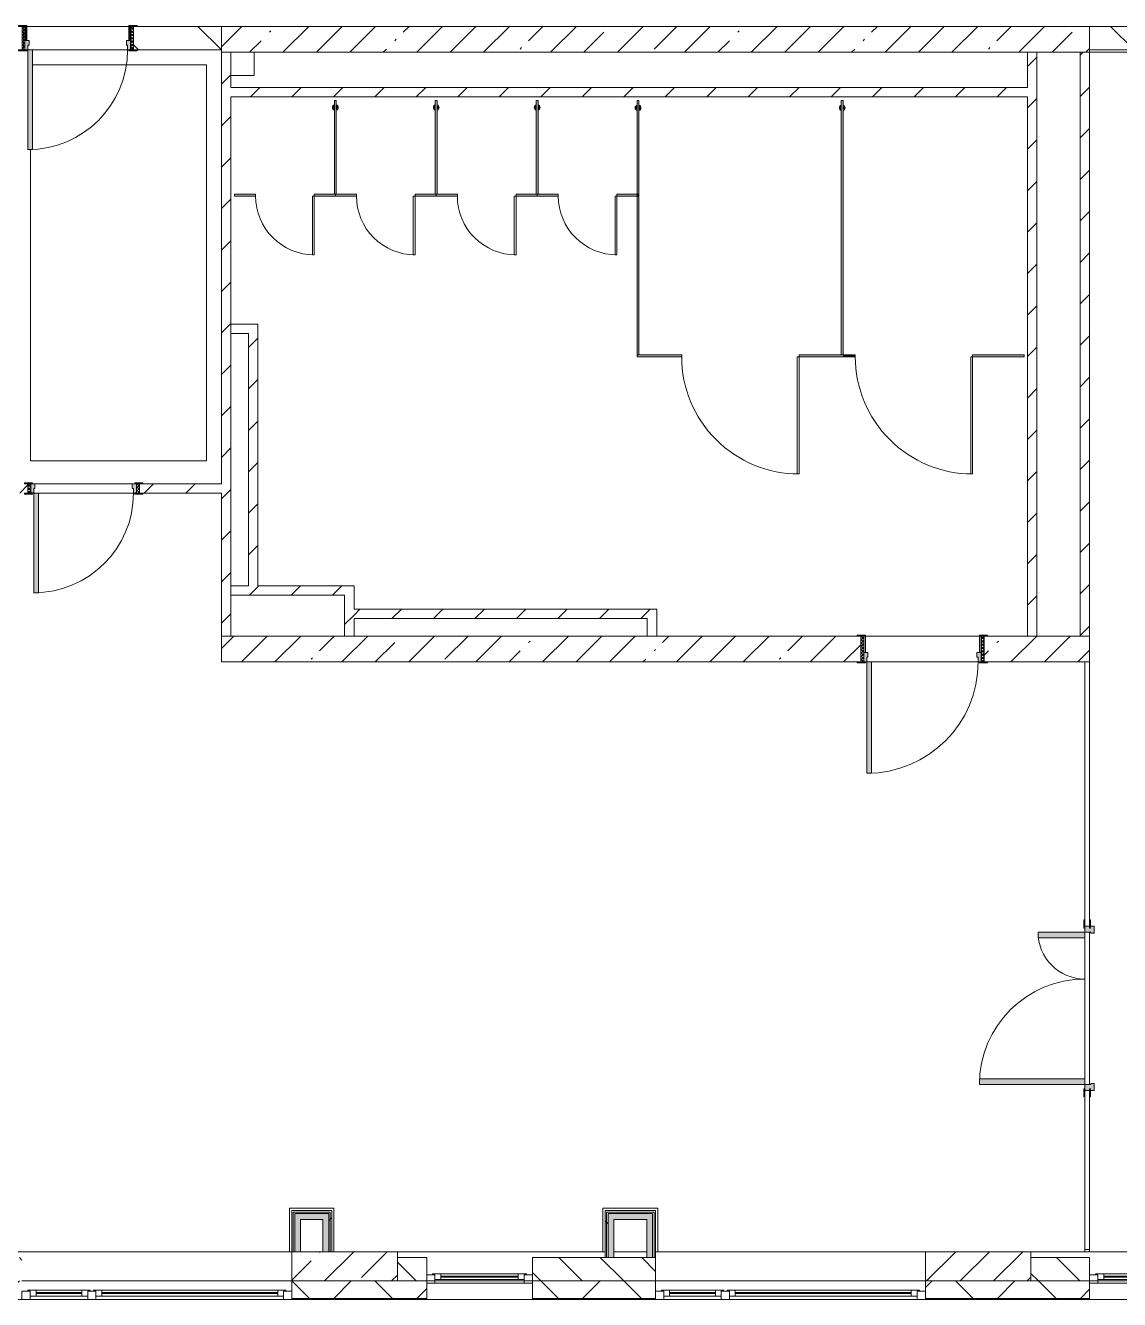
# Model space of a CAD drawing. Header units: millimetres. Extents: x -2766 to 205613, y -8553 to 29000.
# Drawn here: x 188863 to 198188, y -258 to 10608 of the extents above; entities that cross this region are included whole.
import ezdxf

# ---------------------------------------------------------------- set-up
doc = ezdxf.new("R2010")
doc.units = ezdxf.units.MM
for name, color, linetype, lineweight in [('A-DETL-2', 7, 'Continuous', 5), ('A-DOOR-5', 7, 'Continuous', 5), ('A-GENM-1', 7, 'Continuous', 5), ('A-GLAZ-2', 7, 'Continuous', 5), ('A-WALL', 7, 'Continuous', 9), ('A-WALL-3', 7, 'Continuous', 5), ('I-WALL-3', 7, 'Continuous', 5), ('S-COLS-2', 7, 'Continuous', 5)]:
    doc.layers.add(name, color=color, linetype=linetype, lineweight=lineweight)
for name, color, linetype, lineweight, true_color in [('A-DOOR-2', 7, 'Continuous', 5, 0xaaaaaa), ('A-DOOR-3', 7, 'Continuous', 5, 0xe2e2e2), ('A-DOOR-FRAM-3', 7, 'Continuous', 5, 0xe2e2e2), ('A-DOOR-FRAM-4', 7, 'Continuous', 5, 0xaaaaaa), ('A-FLOR-2', 7, 'Continuous', 5, 0xaaaaaa), ('A-GENM-2', 7, 'Continuous', 5, 0xe2ddcd), ('I-WALL-2', 7, 'Continuous', 5, 0xe7e7e7)]:
    doc.layers.add(name, color=color, linetype=linetype, lineweight=lineweight, true_color=true_color)
pattern_1 = [(45, (78602.98, 0), (-176.7767, 176.7767), [])]
pattern_2 = [(45, (78603, 0), (-285.1231, 285.1231), []), (45, (78888.1, 0), (-285.1231, 285.1231), [504.031, -100.806, 16.764, -84.042])]
pattern_3 = [(45, (78603, 0), (-530.33, 530.33), []), (135, (78603, 0), (-530.33, -530.33), [])]

# ---------------------------------------------------------------- blocks, each defined once
blk = doc.blocks.new('120_Окно_СКБ_1Ст - 120_Окно_СКБ_1Ст 900х2500_h_ с форточкой-22876038-2_2_1_птичка')
at = {"layer": 'A-GLAZ-2'}
for p, q in [((-450, -127), (-450, -57)), ((-450, -57), (-380, -57)), ((450, -57), (-450, -57)), ((-380, -57), (-380, -127)), ((380, -87), (-380, -87)), ((-380, -87), (-380, -127)), ((-330, -137), (-330, -87)), ((-330, -107), (330, -107)), ((330, -137), (330, -87)), ((380, -127), (380, -57)), ((380, -57), (450, -57)), ((380, -127), (380, -87)), ((450, -57), (450, -127)), ((-380, -127), (-450, -127)), ((-450, -127), (-400, -127)), ((-380, -127), (-400, -127)), ((-400, -127), (-400, -137)), ((-400, -137), (400, -137)), ((400, -137), (-400, -137)), ((330, -117), (-330, -117)), ((450, -127), (380, -127)), ((400, -127), (380, -127)), ((400, -127), (450, -127)), ((400, -137), (400, -127))]:
    blk.add_line(p, q, dxfattribs=at)
blk = doc.blocks.new('120_Окно_СКБ_2Ст_Фрамуга сверху - 120_Окно_СКБ_2Ст_2300х2500_h_ ДОО-22877051-2_2_1_птичка')
at = {"layer": 'A-GLAZ-2'}
for p, q in [((-1150, 13), (-1150, 83)), ((-1150, 83), (-1080, 83)), ((1150, 83), (-1150, 83)), ((-1080, 13), (-1150, 13)), ((-1150, 13), (-1100, 13)), ((-1080, 13), (-1100, 13)), ((-1100, 13), (-1100, 3)), ((-1100, 3), (540, 3)), ((540, 3), (-1100, 3)), ((-1080, 83), (-1080, 13)), ((-1080, 83), (1080, 83)), ((520, 53), (-1080, 53)), ((-1080, 53), (-1080, 13)), ((-1030, 3), (-1030, 53)), ((-1030, 33), (470, 33)), ((470, 23), (-1030, 23)), ((470, 3), (470, 53)), ((520, 13), (520, 83)), ((520, 83), (590, 83)), ((520, 13), (520, 53)), ((590, 13), (520, 13)), ((540, 13), (520, 13)), ((540, 13), (570, 13)), ((540, 13), (570, 13)), ((540, 3), (540, 13)), ((590, 13), (570, 13)), ((570, 13), (570, 3)), ((570, 3), (1100, 3)), ((1100, 3), (570, 3)), ((590, 83), (590, 13)), ((1080, 53), (590, 53)), ((590, 53), (590, 13)), ((640, 3), (640, 53)), ((640, 33), (1030, 33)), ((1030, 23), (640, 23)), ((1030, 3), (1030, 53)), ((1080, 13), (1080, 83)), ((1080, 83), (1150, 83)), ((1080, 13), (1080, 53)), ((1150, 13), (1080, 13)), ((1100, 13), (1080, 13)), ((1100, 13), (1150, 13)), ((1100, 3), (1100, 13)), ((1150, 83), (1150, 13))]:
    blk.add_line(p, q, dxfattribs=at)
blk = doc.blocks.new('120_Окно_СКБ_1Ст - 120_Окно_СКБ_1Ст 900х2500_h_ с форточкой-22876796-2_2_1_птичка')
at = {"layer": 'A-GLAZ-2'}
for p, q in [((-450, -127), (-450, -57)), ((-450, -57), (-380, -57)), ((450, -57), (-450, -57)), ((-380, -57), (-380, -127)), ((380, -87), (-380, -87)), ((-380, -87), (-380, -127)), ((-330, -137), (-330, -87)), ((-330, -107), (330, -107)), ((330, -137), (330, -87)), ((380, -127), (380, -57)), ((380, -57), (450, -57)), ((380, -127), (380, -87)), ((450, -57), (450, -127)), ((-380, -127), (-450, -127)), ((-450, -127), (-400, -127)), ((-380, -127), (-400, -127)), ((-400, -127), (-400, -137)), ((-400, -137), (400, -137)), ((400, -137), (-400, -137)), ((330, -117), (-330, -117)), ((450, -127), (380, -127)), ((400, -127), (380, -127)), ((400, -127), (450, -127)), ((400, -137), (400, -127))]:
    blk.add_line(p, q, dxfattribs=at)
blk = doc.blocks.new('110_Дверь_СКБ_1Ст_Внутренняя1 - Д-7а_л__950x2100h_Туалет-V215-2_2_1_птичка')
at = {"layer": 'A-DOOR-2'}
h = blk.add_hatch(dxfattribs=at)
h.set_pattern_fill('FP_148', color=256, style=0, pattern_type=2)
h.set_pattern_definition([(135, (1776.41, 174.685), (-14.14214, -14.14214), []), (225, (1776.41, 174.685), (14.14214, -14.14214), [])])
h.paths.add_polyline_path([(537.5, 110), (512.5, 110), (512.5, -110), (537.5, -110)])
at = {"layer": 'A-DOOR-3'}
h = blk.add_hatch(color=256, dxfattribs=at)
h.paths.add_polyline_path([(-487.5, 110), (-487.5, 30), (-452.5, 30), (-452.5, 70), (-462.5, 70), (-462.5, 110), (-472.5, 110)])
h.paths.add_polyline_path([(497.5, 110), (487.5, 110), (487.5, 70), (477.5, 70), (477.5, 30), (512.5, 30), (512.5, 110)])
at = {"layer": 'A-DOOR-FRAM-3'}
for points in [[(487.5, 1060), (447.5, 1060), (447.5, 110), (487.5, 112), (487.5, 692.5)], [(-512.5, 118), (-542.5, 118), (-542.5, 110), (-472.5, 110), (-472.5, 118), (-498.3, 118)], [(567.5, 118), (497.5, 118), (497.5, 110), (567.5, 110)], [(-487.5, 30), (-487.5, -110), (-472.5, -110), (-472.5, 30)], [(497.5, 30), (497.5, -110), (512.5, -110), (512.5, 30)], [(-487.5, -110), (-542.5, -110), (-542.5, -118), (-472.5, -118), (-472.5, -110)], [(567.5, -110), (497.5, -110), (497.5, -118), (567.5, -114)]]:
    blk.add_hatch(color=256, dxfattribs=at).paths.add_polyline_path(points)
at = {"layer": 'A-DOOR-FRAM-4'}
h = blk.add_hatch(dxfattribs=at)
h.set_pattern_fill('FP_149', color=256, style=0, pattern_type=2)
h.set_pattern_definition([(45, (-346.384, 174.685), (-14.1421, 14.1421), []), (135, (-346.384, 174.685), (-14.1421, -14.1421), [])])
h.paths.add_polyline_path([(-512.5, 110), (-512.5, -110), (-487.5, -110), (-487.5, 110)])
at = {"layer": 'A-DOOR-2'}
for p, q in [((487.5, 1060), (447.5, 1060)), ((447.5, 1060), (447.5, 110)), ((487.5, 110), (487.5, 1060)), ((447.5, 110), (487.5, 110))]:
    blk.add_line(p, q, dxfattribs=at)
blk.add_arc((487.5, 110), 950, 90, 180, dxfattribs=at)
at = {"layer": 'A-DOOR-FRAM-4'}
for p, q in [((-472.5, 118), (-542.5, 118)), ((-542.5, 118), (-542.5, 110)), ((-542.5, 110), (-472.5, 110)), ((-487.5, 110), (-512.5, 110)), ((-512.5, 110), (-512.5, -110)), ((-462.5, 110), (-487.5, 110)), ((-487.5, 110), (-487.5, 30)), ((-487.5, -110), (-487.5, 110)), ((-472.5, 110), (-487.5, 110)), ((-487.5, 110), (-487.5, 109)), ((-487.5, 109), (-472.5, 109)), ((-472.5, 110), (-472.5, 118)), ((-472.5, 109), (-472.5, 110)), ((-462.5, 70), (-462.5, 110)), ((487.5, 110), (487.5, 70)), ((512.5, 110), (487.5, 110)), ((567.5, 118), (497.5, 118)), ((497.5, 118), (497.5, 110)), ((512.5, 110), (497.5, 110)), ((497.5, 110), (497.5, 109)), ((497.5, 110), (567.5, 110)), ((497.5, 109), (512.5, 109)), ((512.5, 30), (512.5, 110)), ((537.5, 110), (512.5, 110)), ((512.5, 110), (512.5, -110)), ((512.5, 109), (512.5, 110)), ((537.5, -110), (537.5, 110)), ((567.5, 110), (567.5, 118)), ((-487.5, 30), (-452.5, 30)), ((-472.5, 30), (-487.5, 30)), ((-487.5, 30), (-487.5, -110)), ((-472.5, -110), (-472.5, 30)), ((-452.5, 70), (-462.5, 70)), ((-452.5, 30), (-452.5, 70)), ((487.5, 70), (477.5, 70)), ((477.5, 70), (477.5, 30)), ((477.5, 30), (512.5, 30)), ((512.5, 30), (497.5, 30)), ((497.5, 30), (497.5, -110)), ((512.5, -110), (512.5, 30)), ((-472.5, -110), (-542.5, -110)), ((-542.5, -110), (-542.5, -118)), ((-542.5, -118), (-472.5, -118)), ((-512.5, -110), (-487.5, -110)), ((-487.5, -110), (-472.5, -110)), ((-472.5, -118), (-472.5, -110)), ((497.5, -110), (512.5, -110)), ((567.5, -110), (497.5, -110)), ((497.5, -110), (497.5, -118)), ((497.5, -118), (567.5, -118)), ((512.5, -110), (537.5, -110)), ((567.5, -118), (567.5, -110))]:
    blk.add_line(p, q, dxfattribs=at)
blk = doc.blocks.new('110_Дверь_СКБ_1Ст_Внутренняя1 - Д-8 950x2100h_охрана-V218-2_2_1_птичка')
at = {"layer": 'A-DOOR-2'}
h = blk.add_hatch(dxfattribs=at)
h.set_pattern_fill('FP_128', color=256, style=0, pattern_type=2)
h.set_pattern_definition([(135, (1826.41, 164.685), (-14.14214, -14.14214), []), (225, (1826.41, 164.685), (14.14214, -14.14214), [])])
h.paths.add_polyline_path([(487, 100), (462, 99), (462, -100), (487, -100), (487, 99)])
at = {"layer": 'A-DOOR-3'}
h = blk.add_hatch(color=256, dxfattribs=at)
h.paths.add_polyline_path([(437, 100), (437, 60), (427, 60), (427, 20), (462, 20), (462, 100)])
h.paths.add_polyline_path([(-438, 100), (-438, 20), (-403, 20), (-404, 60), (-413, 60), (-413, 100)])
at = {"layer": 'A-DOOR-FRAM-3'}
for points in [[(437, 950), (397, 950), (397, 100), (437, 100), (437, 755)], [(-463, 108), (-493, 108), (-493, 100), (-423, 100), (-423, 108), (-442, 108)], [(-438, 20), (-438, -100), (-423, -100), (-423, 20)], [(517, 108), (447, 107), (447, 100), (517, 100), (517, 106)], [(462, 20), (447, 20), (447, -100), (462, -100)], [(-493, -100), (-493, -108), (-423, -108), (-423, -100), (-463, -100)], [(447, -100), (447, -108), (517, -108), (517, -100), (462, -100)]]:
    blk.add_hatch(color=256, dxfattribs=at).paths.add_polyline_path(points)
at = {"layer": 'A-DOOR-FRAM-4'}
h = blk.add_hatch(dxfattribs=at)
h.set_pattern_fill('FP_129', color=256, style=0, pattern_type=2)
h.set_pattern_definition([(45, (-296.384, 164.685), (-14.1421, 14.1421), []), (135, (-296.384, 164.685), (-14.1421, -14.1421), [])])
h.paths.add_polyline_path([(-463, 100), (-463, -100), (-438, -95), (-438, 100)])
at = {"layer": 'A-DOOR-2'}
for p, q in [((437, 950), (397, 950)), ((397, 950), (397, 100)), ((437, 100), (437, 950)), ((397, 100), (437, 100))]:
    blk.add_line(p, q, dxfattribs=at)
blk.add_arc((437, 100), 850, 90, 180, dxfattribs=at)
at = {"layer": 'A-DOOR-FRAM-4'}
for p, q in [((-423, 108), (-493, 108)), ((-493, 108), (-493, 100)), ((-493, 100), (-423, 100)), ((-438, 100), (-463, 100)), ((-463, 100), (-463, -100)), ((-413, 100), (-438, 100)), ((-438, 100), (-438, 20)), ((-438, -100), (-438, 100)), ((-423, 100), (-438, 100)), ((-438, 100), (-438, 99)), ((-438, 99), (-423, 99)), ((-438, 20), (-403, 20)), ((-423, 20), (-438, 20)), ((-438, 20), (-438, -100)), ((-423, 100), (-423, 108)), ((-423, 99), (-423, 100)), ((-423, -100), (-423, 20)), ((-413, 60), (-413, 100)), ((-403, 60), (-413, 60)), ((-403, 20), (-403, 60)), ((437, 60), (427, 60)), ((427, 60), (427, 20)), ((427, 20), (462, 20)), ((437, 100), (437, 60)), ((462, 100), (437, 100)), ((517, 108), (447, 108)), ((447, 108), (447, 100)), ((462, 100), (447, 100)), ((447, 100), (447, 99)), ((447, 100), (517, 100)), ((447, 99), (462, 99)), ((462, 20), (447, 20)), ((447, 20), (447, -100)), ((462, 20), (462, 100)), ((487, 100), (462, 100)), ((462, 100), (462, -100)), ((462, 99), (462, 100)), ((462, -100), (462, 20)), ((487, -100), (487, 100)), ((517, 100), (517, 108)), ((-423, -100), (-493, -100)), ((-493, -100), (-493, -108)), ((-493, -108), (-423, -108)), ((-463, -100), (-438, -100)), ((-438, -100), (-423, -100)), ((-423, -108), (-423, -100)), ((447, -100), (462, -100)), ((517, -100), (447, -100)), ((447, -100), (447, -108)), ((447, -108), (517, -108)), ((462, -100), (487, -100)), ((517, -108), (517, -100))]:
    blk.add_line(p, q, dxfattribs=at)
blk = doc.blocks.new('110_Дверь_СКБ_1Ст_Внутренняя1 - Д-8 950x2100h_охрана-V220-2_2_1_птичка')
at = {"layer": 'A-DOOR-2'}
h = blk.add_hatch(dxfattribs=at)
h.set_pattern_fill('FP_152', color=256, style=0, pattern_type=2)
h.set_pattern_definition([(135, (1826.41, 104.685), (-14.14214, -14.14214), []), (225, (1826.41, 104.685), (14.14214, -14.14214), [])])
h.paths.add_polyline_path([(462, 40), (462, -40), (487, -40), (487, 40)])
at = {"layer": 'A-DOOR-3'}
h = blk.add_hatch(color=256, dxfattribs=at)
h.paths.add_polyline_path([(462, 40), (437, 40), (437, 0), (427, 0), (427, -40), (462, -40)])
h.paths.add_polyline_path([(-438, 40), (-438, -40), (-403, -40), (-403, 0), (-413, 0), (-413, 40), (-423, 40)])
at = {"layer": 'A-DOOR-FRAM-3'}
for points in [[(397, 890), (397, 40), (437, 40), (437, 890)], [(-423, 48), (-493, 48), (-493, 40), (-423, 45)], [(487, 48), (447, 48), (447, 40), (517, 40), (517, 48)], [(-463, -40), (-493, -40), (-493, -48), (-423, -48), (-423, -40), (-438, -40)], [(487, -40), (447, -40), (447, -48), (517, -48), (517, -40)]]:
    blk.add_hatch(color=256, dxfattribs=at).paths.add_polyline_path(points)
at = {"layer": 'A-DOOR-FRAM-4'}
h = blk.add_hatch(dxfattribs=at)
h.set_pattern_fill('FP_153', color=256, style=0, pattern_type=2)
h.set_pattern_definition([(45, (-296.384, 104.685), (-14.1421, 14.1421), []), (135, (-296.384, 104.685), (-14.1421, -14.1421), [])])
h.paths.add_polyline_path([(-463, 40), (-463, -40), (-438, -40), (-438, 40)])
at = {"layer": 'A-DOOR-2'}
for p, q in [((437, 890), (397, 890)), ((397, 890), (397, 40)), ((437, 40), (437, 890)), ((397, 40), (437, 40))]:
    blk.add_line(p, q, dxfattribs=at)
blk.add_arc((437, 40), 850, 90, 180, dxfattribs=at)
at = {"layer": 'A-DOOR-FRAM-4'}
for p, q in [((-423, 48), (-493, 48)), ((-493, 48), (-493, 40)), ((-493, 40), (-423, 40)), ((-438, 40), (-463, 40)), ((-463, 40), (-463, -40)), ((-413, 40), (-438, 40)), ((-438, 40), (-438, -40)), ((-438, -40), (-438, 40)), ((-423, 40), (-438, 40)), ((-438, 40), (-438, 39)), ((-438, 39), (-423, 39)), ((-423, 40), (-423, 48)), ((-423, 39), (-423, 40)), ((-413, 0), (-413, 40)), ((-403, 0), (-413, 0)), ((-403, -40), (-403, 0)), ((437, 0), (427, 0)), ((427, 0), (427, -40)), ((437, 40), (437, 0)), ((462, 40), (437, 40)), ((517, 48), (447, 48)), ((447, 48), (447, 40)), ((462, 40), (447, 40)), ((447, 40), (447, 39)), ((447, 40), (517, 40)), ((447, 39), (462, 39)), ((462, -40), (462, 40)), ((487, 40), (462, 40)), ((462, 40), (462, -40)), ((462, 39), (462, 40)), ((487, -40), (487, 40)), ((517, 40), (517, 48)), ((-423, -40), (-493, -40)), ((-493, -40), (-493, -48)), ((-493, -48), (-423, -48)), ((-463, -40), (-438, -40)), ((-423, -39), (-438, -39)), ((-438, -39), (-438, -40)), ((-438, -40), (-403, -40)), ((-438, -40), (-423, -40)), ((-423, -40), (-423, -39)), ((-423, -48), (-423, -40)), ((427, -40), (462, -40)), ((462, -39), (447, -39)), ((447, -39), (447, -40)), ((447, -40), (462, -40)), ((517, -40), (447, -40)), ((447, -40), (447, -48)), ((447, -48), (517, -48)), ((462, -40), (462, -39)), ((462, -40), (487, -40)), ((517, -48), (517, -40))]:
    blk.add_line(p, q, dxfattribs=at)
blk = doc.blocks.new('131_Сантехническая перегородка_Дверь 5 - СД-1-V271-2_2_1_птичка')
at = {"layer": 'A-GENM-2'}
for points in [[(250, 8), (70, 8), (70, -8), (250, -8)], [(859, 8), (750, 8), (750, -8), (930, -8), (930, 8), (886, 8)]]:
    blk.add_hatch(color=256, dxfattribs=at).paths.add_polyline_path(points)
at = {"layer": 'A-DOOR-5'}
for p, q in [((266, 508), (250, 508)), ((250, 8), (250, 508)), ((266, 8), (266, 508)), ((266, 8), (250, 8))]:
    blk.add_line(p, q, dxfattribs=at)
blk.add_arc((250, 8), 500, 360, 90, dxfattribs=at)
at = {"layer": 'A-GENM-1'}
for p, q in [((250, 8), (70, 8)), ((70, 8), (70, -8)), ((250, -8), (250, 8)), ((930, 8), (750, 8)), ((750, 8), (750, -8)), ((930, -8), (930, 8)), ((70, -8), (250, -8)), ((750, -8), (930, -8))]:
    blk.add_line(p, q, dxfattribs=at)
blk = doc.blocks.new('131_Сантехническая перегородка_Дверь 5 - СД-1-V272-2_2_1_птичка')
at = {"layer": 'A-GENM-2'}
for points in [[(78, 8), (78, -8), (250, -8), (250, 8)], [(750, 8), (750, -8), (930, -8), (930, 8), (922, 8)]]:
    blk.add_hatch(color=256, dxfattribs=at).paths.add_polyline_path(points)
at = {"layer": 'A-DOOR-5'}
for p, q in [((266, 508), (250, 508)), ((250, 8), (250, 508)), ((266, 8), (266, 508)), ((266, 8), (250, 8))]:
    blk.add_line(p, q, dxfattribs=at)
blk.add_arc((250, 8), 500, 360, 90, dxfattribs=at)
at = {"layer": 'A-GENM-1'}
for p, q in [((250, 8), (70, 8)), ((70, 8), (70, -8)), ((250, -8), (250, 8)), ((930, 8), (750, 8)), ((750, 8), (750, -8)), ((930, -8), (930, 8)), ((70, -8), (250, -8)), ((750, -8), (930, -8))]:
    blk.add_line(p, q, dxfattribs=at)
blk = doc.blocks.new('131_Сантехническая перегородка 6 - СП-1-V269-2_2_1_птичка')
at = {"layer": 'A-GENM-2'}
blk.add_hatch(color=256, dxfattribs=at).paths.add_polyline_path([(800, 8), (0, 8), (0, -8), (800, -8)])
at = {"layer": 'A-GENM-1'}
for p, q in [((800, 8), (0, 8)), ((0, 8), (0, -8)), ((800, -8), (800, 8)), ((0, -8), (800, -8))]:
    blk.add_line(p, q, dxfattribs=at)
at = {"layer": 'A-GENM-1', "flags": 128}
for points in [[(71, 8), (71, 9), (71, 9), (70, 9), (70, 10), (70, 10), (69, 11), (69, 11), (68, 12), (68, 12), (67, 12), (67, 13), (66, 13), (66, 13), (65, 14), (65, 14), (64, 14), (64, 14), (63, 14), (62, 15), (62, 15), (61, 15), (61, 15), (60, 15), (59, 15), (59, 15), (58, 15), (58, 15), (57, 15), (56, 15), (56, 15), (55, 15), (55, 15), (54, 14), (54, 14), (53, 14), (52, 14), (52, 13), (51, 13), (51, 13), (50, 13), (50, 12), (49, 12), (49, 11), (48, 11), (48, 11), (48, 10), (47, 10), (47, 9), (46, 9), (46, 8), (46, 8)], [(46, -8), (46, -9), (47, -9), (47, -9), (47, -10), (48, -10), (48, -11), (49, -11), (49, -12), (50, -12), (50, -12), (51, -13), (51, -13), (52, -13), (52, -14), (53, -14), (53, -14), (54, -14), (54, -14), (55, -15), (56, -15), (56, -15), (57, -15), (57, -15), (58, -15), (59, -15), (59, -15), (60, -15), (60, -15), (61, -15), (62, -15), (62, -15), (63, -15), (63, -14), (64, -14), (64, -14), (65, -14), (66, -13), (66, -13), (67, -13), (67, -13), (68, -12), (68, -12), (69, -11), (69, -11), (69, -11), (70, -10), (70, -10), (71, -9), (71, -9), (71, -8), (71, -8)]]:
    blk.add_lwpolyline(points, dxfattribs=at)
at = {"layer": 'A-GENM-1'}
for radius, start, end in [(24.6, 19.9113, 160.0887), (17.6, 45, 135), (17.6, 45, 135), (15.1, 45, 135), (24.6, 199.9113, 340.0887), (17.6, 225, 315), (17.6, 225, 315), (15.1, 225, 315)]:
    blk.add_arc((59, 0), radius, start, end, dxfattribs=at)
blk = doc.blocks.new('131_Сантехническая перегородка 7 - СП-1-V268-2_2_1_птичка')
at = {"layer": 'A-GENM-2'}
blk.add_hatch(color=256, dxfattribs=at).paths.add_polyline_path([(2166, -8), (2166, 8), (-4, 8), (-4, -8), (1953, -8)])
at = {"layer": 'A-GENM-1'}
for p, q in [((2166, 8), (-4, 8)), ((-4, 8), (-4, -8)), ((2166, -8), (2166, 8)), ((-4, -8), (2166, -8))]:
    blk.add_line(p, q, dxfattribs=at)
at = {"layer": 'A-GENM-1', "flags": 128}
for points in [[(71, 8), (71, 9), (71, 9), (70, 9), (70, 10), (70, 10), (69, 11), (69, 11), (68, 12), (68, 12), (67, 12), (67, 13), (66, 13), (66, 13), (65, 14), (65, 14), (64, 14), (64, 14), (63, 14), (62, 15), (62, 15), (61, 15), (61, 15), (60, 15), (59, 15), (59, 15), (58, 15), (58, 15), (57, 15), (56, 15), (56, 15), (55, 15), (55, 15), (54, 14), (54, 14), (53, 14), (52, 14), (52, 13), (51, 13), (51, 13), (50, 13), (50, 12), (49, 12), (49, 11), (48, 11), (48, 11), (48, 10), (47, 10), (47, 9), (46, 9), (46, 8), (46, 8)], [(46, -8), (46, -9), (47, -9), (47, -9), (47, -10), (48, -10), (48, -11), (49, -11), (49, -12), (50, -12), (50, -12), (51, -13), (51, -13), (52, -13), (52, -14), (53, -14), (53, -14), (54, -14), (54, -14), (55, -15), (56, -15), (56, -15), (57, -15), (57, -15), (58, -15), (59, -15), (59, -15), (60, -15), (60, -15), (61, -15), (62, -15), (62, -15), (63, -15), (63, -14), (64, -14), (64, -14), (65, -14), (66, -13), (66, -13), (67, -13), (67, -13), (68, -12), (68, -12), (69, -11), (69, -11), (69, -11), (70, -10), (70, -10), (71, -9), (71, -9), (71, -8), (71, -8)]]:
    blk.add_lwpolyline(points, dxfattribs=at)
at = {"layer": 'A-GENM-1'}
for radius, start, end in [(24.6, 19.9113, 160.0887), (17.6, 45, 135), (17.6, 45, 135), (15.1, 45, 135), (24.6, 199.9113, 340.0887), (17.6, 225, 315), (17.6, 225, 315), (15.1, 225, 315)]:
    blk.add_arc((59, 0), radius, start, end, dxfattribs=at)
blk = doc.blocks.new('131_Сантехническая перегородка_Дверь МГН - СД-1-V270-2_2_1_птичка')
at = {"layer": 'A-GENM-2'}
for points in [[(10, 8), (-370, 8), (-367, -8), (10, -8)], [(1390, 8), (1010, 8), (1010, -8), (1390, -8)]]:
    blk.add_hatch(color=256, dxfattribs=at).paths.add_polyline_path(points)
at = {"layer": 'A-DOOR-5'}
for p, q in [((10, 1008), (26, 1008)), ((10, 8), (10, 1008)), ((26, 8), (26, 1008)), ((10, 8), (26, 8))]:
    blk.add_line(p, q, dxfattribs=at)
blk.add_arc((10, 8), 1000, 360, 90, dxfattribs=at)
at = {"layer": 'A-GENM-1'}
for p, q in [((10, 8), (-370, 8)), ((-370, 8), (-370, -8)), ((10, -8), (10, 8)), ((1390, 8), (1010, 8)), ((1010, 8), (1010, -8)), ((1390, -8), (1390, 8)), ((-370, -8), (10, -8)), ((1010, -8), (1390, -8))]:
    blk.add_line(p, q, dxfattribs=at)
blk = doc.blocks.new('131_Сантехническая перегородка_Дверь МГН 2 - СД-1-V273-2_2_1_птичка')
at = {"layer": 'A-GENM-2'}
for points in [[(-268, 8), (-430, 8), (-430, -8), (10, -8), (10, 8)], [(1010, 8), (1010, -8), (1110, -8), (1110, 8)]]:
    blk.add_hatch(color=256, dxfattribs=at).paths.add_polyline_path(points)
at = {"layer": 'A-DOOR-5'}
for p, q in [((10, 1008), (26, 1008)), ((10, 8), (10, 1008)), ((26, 8), (26, 1008)), ((10, 8), (26, 8))]:
    blk.add_line(p, q, dxfattribs=at)
blk.add_arc((10, 8), 1000, 360, 90, dxfattribs=at)
at = {"layer": 'A-GENM-1'}
for p, q in [((10, 8), (-430, 8)), ((-430, 8), (-430, -8)), ((10, -8), (10, 8)), ((1110, 8), (1010, 8)), ((1010, 8), (1010, -8)), ((1110, -8), (1110, 8)), ((-430, -8), (10, -8)), ((1010, -8), (1110, -8))]:
    blk.add_line(p, q, dxfattribs=at)
blk = doc.blocks.new('110_Дверь_СКБ_2Ст - Д-5_п__в составе перегородки _не входит в спец__-32680317-2_2_1_птичка')
at = {"layer": 'A-DOOR-3'}
h = blk.add_hatch(color=256, dxfattribs=at)
h.paths.add_polyline_path([(712, 20), (712, 60), (652, 60), (652, 30), (662, 30), (662, -20), (712, -20), (712, 19)])
h.paths.add_polyline_path([(-628, 60), (-688, 60), (-688, -20), (-638, -18), (-638, 30), (-628, 30)])
for points in [[(-588, -22), (-588, -20), (-638, -21), (-638, -420), (-588, -420)], [(662, -44), (662, -20), (612, -20), (612, -920), (662, -920)]]:
    blk.add_hatch(color=256, dxfattribs=at).paths.add_polyline_path(points)
at = {"layer": 'A-DOOR-FRAM-3'}
for points in [[(-688, 20), (-692, 28), (-743, 28), (-743, 20), (-703, 20)], [(768, 28), (712, 28), (712, 20), (768, 20)], [(-672, -20), (-743, -20), (-743, -28), (-672, -28), (-672, -20)], [(768, -20), (698, -20), (698, -28), (768, -28)]]:
    blk.add_hatch(color=256, dxfattribs=at).paths.add_polyline_path(points)
at = {"layer": 'A-DOOR-2'}
for p, q in [((-638, -20), (-588, -20)), ((-638, -420), (-638, -20)), ((-588, -20), (-588, -420)), ((612, -20), (662, -20)), ((612, -920), (612, -20)), ((662, -20), (662, -920)), ((-588, -420), (-638, -420)), ((662, -920), (612, -920))]:
    blk.add_line(p, q, dxfattribs=at)
for centre, radius, start, end in [((-638, -20), 400, 270, 0), ((662, -20), 900, 180, 270)]:
    blk.add_arc(centre, radius, start, end, dxfattribs=at)
at = {"layer": 'A-DOOR-FRAM-4'}
for p, q in [((-743, 28), (-672, 28)), ((-743, 20), (-743, 28)), ((-672, 20), (-743, 20)), ((-688, 60), (-628, 60)), ((-688, -20), (-688, 60)), ((-688, 20), (-672, 20)), ((-688, 19), (-688, 20)), ((-672, 19), (-688, 19)), ((-672, 28), (-672, 20)), ((-672, 20), (-672, 19)), ((-638, 30), (-638, -20)), ((-628, 30), (-638, 30)), ((-628, 60), (-628, 30)), ((652, 60), (712, 60)), ((652, 30), (652, 60)), ((662, 30), (652, 30)), ((662, -20), (662, 30)), ((698, 20), (698, 28)), ((698, 28), (768, 28)), ((698, 19), (698, 20)), ((698, 20), (712, 20)), ((768, 20), (698, 20)), ((712, 19), (698, 19)), ((712, 60), (712, -20)), ((712, 20), (712, 19)), ((768, 28), (768, 20)), ((-743, -20), (-672, -20)), ((-743, -28), (-743, -20)), ((-672, -28), (-743, -28)), ((-638, -20), (-688, -20)), ((-672, -20), (-672, -28)), ((712, -20), (662, -20)), ((698, -28), (698, -20)), ((698, -20), (768, -20)), ((768, -28), (698, -28)), ((768, -20), (768, -28))]:
    blk.add_line(p, q, dxfattribs=at)

msp = doc.modelspace()

# ---------------------------------------------------------------- hatches: boundary and pattern name
at = {"layer": 'A-WALL-3'}
h = msp.add_hatch(dxfattribs=at)
h.set_pattern_fill('FP_125', color=256, style=0, pattern_type=2)
h.set_pattern_definition([(135, (78602.98, 0), (-176.7767, -176.7767), [])])
h.paths.add_polyline_path([(181483, -100), (181483, 100), (181233, 100), (181233, -100), (181260.6, -100)])
h.paths.add_polyline_path([(170566.2, -100), (171333, -100), (171333, 100), (170533, 100), (170533, -100), (170553, -100)])
h.paths.add_polyline_path([(201433, -100), (201433, 100), (200633, 97.5), (200633, -100), (201077.8, -100)])
h.paths.add_polyline_path([(173133, -100), (173383, -100), (173383, 100), (173133, 100)])
h.paths.add_polyline_path([(174283, -100), (177633, -100), (177633, 100), (174283, 100), (174283, 64.3)])
h.paths.add_polyline_path([(197933, -100), (197933, 100), (197433, 100), (197433, -100), (197925.1, -100)])
h.paths.add_polyline_path([(179433, -100), (180333, -100), (180333, 100), (179433, 100), (179433, 57.3)])
h.paths.add_polyline_path([(193871.5, -100), (194233, -100), (194233, 100), (193183, 100), (193183, -100)])
h.paths.add_polyline_path([(192283, -100), (192283, 100), (192033, 100), (192033, -100), (192070, -100)])
h.paths.add_polyline_path([(182383, -100), (183433, -100), (183433, 100), (182383, 100), (182383, -8.4)])
h.paths.add_polyline_path([(187533, -100), (188833, -100), (188833, 100), (187533, 100)])
h = msp.add_hatch(dxfattribs=at)
h.set_pattern_fill('FP_121', color=256, style=0, pattern_type=2)
h.set_pattern_definition([(45, (78603, 0), (-353.5534, 353.5534), []), (135, (78603, 0), (-353.5534, -353.5534), [])])
h.paths.add_polyline_path([(203680.1, -250), (203683, -250), (203683, -100), (202333, -100), (202333, -250), (203433, -250)])
h.paths.add_polyline_path([(199276.2, -250), (199733, -250), (199733, -100), (198833, -100), (198833, -250)])
h.paths.add_polyline_path([(200633, -250), (201433, -248), (201433, -100), (200633, -100), (200633, -244.5)])
h.paths.add_polyline_path([(188016.5, -250), (188833, -250), (188833, -100), (187533, -100), (187533, -250), (187566.1, -250)])
h.paths.add_polyline_path([(191133, -250), (192283, -250), (192283, -100), (191133, -100), (191133, -202.5)])
h.paths.add_polyline_path([(186633, -250), (186633, -100), (185733, -100), (185733, -250), (185764.5, -250)])
h.paths.add_polyline_path([(193183, -250), (194233, -250), (194233, -100), (193183, -100), (193183, -211.6)])
h.paths.add_polyline_path([(196533, -250), (197933, -250), (197933, -100), (196533, -100), (196533, -226.4)])
h.paths.add_polyline_path([(180359.8, -250), (181483, -250), (181483, -100), (179433, -100), (179433, -250), (179459.1, -250)])
h.paths.add_polyline_path([(183433, -250), (183433, -100), (182383, -100), (182383, -250)])
h.paths.add_polyline_path([(178533, -250), (178533, -100), (174283, -100), (174283, -250), (176756.7, -250)])
h.paths.add_polyline_path([(172233, -250), (173383, -250), (173383, -100), (172233, -100), (172233, -118.9)])
h.paths.add_polyline_path([(171333, -250), (171333, -100), (170533, -100), (170533, -250), (170901.6, -250)])
h.paths.add_polyline_path([(169633, -250), (169633, -100), (167813, -100), (167813, -250), (169550.5, -250)])
at = {"layer": 'I-WALL-2'}
for points in [[(191169.2, 150), (191208, 150), (191208, 475), (191158, 475), (191158, 150)], [(191208, 425), (191448, 425), (191448, 475), (191208, 475)], [(193878, 100), (193878, 475), (193828, 475), (193828, 100), (193871.5, 100)], [(193878, 425), (194208, 425), (194208, 475), (193878, 475)], [(191448, 150), (191448, 425), (191398, 425), (191398, 150)], [(194208, 100), (194208, 425), (194158, 425), (194158, 100)]]:
    msp.add_hatch(color=256, dxfattribs=at).paths.add_polyline_path(points)
at = {"layer": 'I-WALL-3'}
h = msp.add_hatch(dxfattribs=at)
h.set_pattern_fill('FP_126', color=256, style=0, pattern_type=2)
h.set_pattern_definition([(135, (78603, 0), (-353.5534, -353.5534), [])])
h.paths.add_polyline_path([(198375.4, 10400), (199813, 10400), (199813, 10600), (197933, 10600), (197933, 10400)])
h.paths.add_polyline_path([(186253, 10400), (186308, 10400), (186308, 10600), (185953, 10600), (185953, 10400), (186214.9, 10400)])
h.paths.add_polyline_path([(188803, 10400), (188833, 10400), (188833, 10600), (187708, 10600), (187708, 10400), (188733, 10400)])
h.paths.add_polyline_path([(190268.4, 10400), (190533, 10400), (190533, 10600), (189783, 10600), (189783, 10400), (189833, 10400)])
h = msp.add_hatch(dxfattribs=at)
h.set_pattern_fill('FP_123', color=256, style=0, pattern_type=2)
h.set_pattern_definition(pattern_2)
h.paths.add_polyline_path([(190533, 10380), (197933, 10380), (197933, 10600), (190533, 10600), (190533, 10400)])
h = msp.add_hatch(dxfattribs=at)
h.set_pattern_fill('FP_127', color=256, style=0, pattern_type=2)
h.set_pattern_definition(pattern_1)
h.paths.add_polyline_path([(190613, 5400), (190613, 10380), (190533, 10378), (190533, 5400)])
h = msp.add_hatch(dxfattribs=at)
h.set_pattern_fill('FP_127', color=256, style=0, pattern_type=2)
h.set_pattern_definition(pattern_1)
h.paths.add_polyline_path([(197474.7, 5400), (197483, 5400), (197483, 10380), (197403, 10378), (197403, 5400)])
h = msp.add_hatch(dxfattribs=at)
h.set_pattern_fill('FP_127', color=256, style=0, pattern_type=2)
h.set_pattern_definition(pattern_1)
h.paths.add_polyline_path([(197893, 5400), (197933, 5400), (197933, 10380), (197853, 10378), (197853, 5400)])
h = msp.add_hatch(dxfattribs=at)
h.set_pattern_fill('FP_127', color=256, style=0, pattern_type=2)
h.set_pattern_definition(pattern_1)
h.paths.add_polyline_path([(191038.3, 10000), (197403, 10000), (197403, 10080), (190613, 10080), (190613, 10000), (190843.9, 10000)])
h = msp.add_hatch(dxfattribs=at)
h.set_pattern_fill('FP_127', color=256, style=0, pattern_type=2)
h.set_pattern_definition(pattern_1)
h.paths.add_polyline_path([(190763, 5830), (190843, 5830), (190843, 7980), (190763, 7980), (190763, 6620)])
h = msp.add_hatch(dxfattribs=at)
h.set_pattern_fill('FP_127', color=256, style=0, pattern_type=2)
h.set_pattern_definition(pattern_1)
h.paths.add_polyline_path([(190531, 6620), (190533, 6620), (190533, 6700), (189833, 6700), (189833, 6620), (189863, 6620)])
h.paths.add_polyline_path([(188653, 6620), (188883, 6620), (188883, 6700), (188353, 6700), (188354.7, 6620)])
h = msp.add_hatch(dxfattribs=at)
h.set_pattern_fill('FP_127', color=256, style=0, pattern_type=2)
h.set_pattern_definition(pattern_1)
h.paths.add_polyline_path([(191169.2, 5750), (191583, 5750), (191583, 5830), (190613, 5830), (190613, 5750), (190843, 5750)])
h = msp.add_hatch(dxfattribs=at)
h.set_pattern_fill('FP_127', color=256, style=0, pattern_type=2)
h.set_pattern_definition(pattern_1)
h.paths.add_polyline_path([(191583, 5400), (191663, 5400), (191663, 5830), (191583, 5830), (191583, 5550)])
h = msp.add_hatch(dxfattribs=at)
h.set_pattern_fill('FP_127', color=256, style=0, pattern_type=2)
h.set_pattern_definition(pattern_1)
h.paths.add_polyline_path([(194163, 5550), (194163, 5630), (191663, 5630), (191663, 5550), (192970.8, 5550)])
h = msp.add_hatch(dxfattribs=at)
h.set_pattern_fill('FP_127', color=256, style=0, pattern_type=2)
h.set_pattern_definition(pattern_1)
h.paths.add_polyline_path([(194163, 5400), (194243, 5400), (194243, 5630), (194163, 5630), (194163, 5550)])
h = msp.add_hatch(dxfattribs=at)
h.set_pattern_fill('FP_123', color=256, style=0, pattern_type=2)
h.set_pattern_definition(pattern_2)
h.paths.add_polyline_path([(197893, 5180), (197933, 5180), (197933, 5400), (197033, 5400), (197033, 5180), (197853, 5180)])
h.paths.add_polyline_path([(191492, 5180), (195983, 5180), (195983, 5400), (190533, 5400), (190533, 5180), (191112, 5180)])
h = msp.add_hatch(dxfattribs=at)
h.set_pattern_fill('FP_180', color=256, style=0, pattern_type=2)
h.set_pattern_definition(pattern_3)
h.paths.add_polyline_path([(191460.5, 150), (191458.2, 475), (191448, 475), (191448, 150)])
h = msp.add_hatch(dxfattribs=at)
h.set_pattern_fill('FP_180', color=256, style=0, pattern_type=2)
h.set_pattern_definition(pattern_3)
h.paths.add_polyline_path([(191473, 150), (191473, 487.5), (191460.5, 487.5), (191460.5, 150)])
h = msp.add_hatch(dxfattribs=at)
h.set_pattern_fill('FP_180', color=256, style=0, pattern_type=2)
h.set_pattern_definition(pattern_3)
h.paths.add_polyline_path([(193803, 100), (193815.5, 100), (193815.5, 500), (193803, 500), (193803, 150)])
h = msp.add_hatch(dxfattribs=at)
h.set_pattern_fill('FP_180', color=256, style=0, pattern_type=2)
h.set_pattern_definition(pattern_3)
h.paths.add_polyline_path([(193815.5, 100), (193828, 100), (193828, 487.5), (193815.5, 487.5), (193815.5, 150)])
at = {"layer": 'S-COLS-2'}
h = msp.add_hatch(dxfattribs=at)
h.set_pattern_fill('FP_123', color=256, style=0, pattern_type=2)
h.set_pattern_definition(pattern_2)
h.paths.add_polyline_path([(191169.2, -100), (192033, -100), (192033, 150), (191133, 150), (191133, -100)])
h = msp.add_hatch(dxfattribs=at)
h.set_pattern_fill('FP_123', color=256, style=0, pattern_type=2)
h.set_pattern_definition(pattern_2)
h.paths.add_polyline_path([(197433, -100), (197433, 150), (196533, 150), (196533, -100), (196573.9, -100)])

# ---------------------------------------------------------------- linework, layer by layer
at = {"layer": 'A-DETL-2'}
for p, q in [((190406.5, 10273.7), (188923, 10273.7)), ((190406.5, 6893.7), (190406.5, 10273.7)), ((188906.5, 9550), (188906.5, 6893.7)), ((188906.5, 6893.7), (190406.5, 6893.7))]:
    msp.add_line(p, q, dxfattribs=at)
at = {"layer": 'A-FLOR-2'}
for p, q in [((190813, 10380), (190813, 10180)), ((199813, 10380), (197933, 10380)), ((190813, 10180), (190613, 10180)), ((191112, 150), (191112, 521)), ((191112, 521), (191492, 521)), ((191492, 521), (191492, 150)), ((193783, 150), (193783, 520)), ((193783, 520), (194254, 520)), ((194254, 520), (194254, 150)), ((197893, 150), (197893, 170)), ((197932, 170), (197932, 150))]:
    msp.add_line(p, q, dxfattribs=at)
at = {"layer": 'A-WALL'}
for p, q in [((190533, 10400), (190533, 10600)), ((197933, 10600), (197933, 10400)), ((190613, 10380), (190533, 10380)), ((197933, 10380), (197853, 10380)), ((190533, 5400), (190613, 5400)), ((197403, 5400), (197483, 5400)), ((197933, 5400), (197853, 5400)), ((197933, 5180), (197893, 5180)), ((191145.5, 487.5), (191145.5, 150)), ((191460.5, 487.5), (191145.5, 487.5)), ((191158, 475), (191158, 150)), ((191448, 475), (191158, 475)), ((191448, 150), (191448, 475)), ((191460.5, 150), (191460.5, 487.5)), ((193815.5, 487.5), (193815.5, 100)), ((194220.5, 487.5), (193815.5, 487.5)), ((193828, 475), (193828, 100)), ((194208, 475), (193828, 475)), ((194208, 100), (194208, 475)), ((194220.5, 100), (194220.5, 487.5)), ((192033, -100), (192283, -100)), ((192283, -100), (192033, -100)), ((193183, -100), (194233, -100)), ((194233, -100), (193183, -100)), ((197433, -100), (197933, -100)), ((197933, -100), (197433, -100)), ((191133, -250), (192283, -250)), ((191133, -253), (192283, -253)), ((193183, -250), (194233, -250)), ((193183, -253), (194233, -253)), ((196533, -250), (197933, -250)), ((196533, -253), (197933, -253))]:
    msp.add_line(p, q, dxfattribs=at)
at = {"layer": 'A-WALL-3'}
for p, q in [((192283, 100), (192033, 100)), ((192033, 100), (192033, -100)), ((192283, -258), (192283, 100)), ((194158, 100), (193183, 100)), ((193183, 100), (193183, -258)), ((194233, -258), (194233, 100)), ((197933, 100), (197433, 100)), ((197433, 100), (197433, -100)), ((197933, -258), (197933, 100)), ((191133, -100), (191133, -258)), ((191133, -100), (192033, -100)), ((192283, -100), (193183, -100)), ((196533, -100), (196533, -258)), ((196533, -100), (197433, -100)), ((198833, -258), (185733, -258))]:
    msp.add_line(p, q, dxfattribs=at)
at = {"layer": 'I-WALL-3'}
for p, q in [((188873, 10600), (189743, 10600)), ((199813, 10600), (189813, 10600)), ((189733, 10400), (188923, 10400)), ((189813, 10400), (190533, 10400)), ((190533, 10400), (190533, 6700)), ((190613, 10080), (190613, 10380)), ((190613, 10380), (197853, 10380)), ((197403, 10380), (197403, 10080)), ((197483, 5400), (197483, 10380)), ((197853, 10380), (197853, 5400)), ((197933, 10400), (199813, 10400)), ((197933, 5400), (197933, 10400)), ((197403, 10080), (190613, 10080)), ((190613, 5400), (190613, 10000)), ((190613, 10000), (197403, 10000)), ((197403, 10000), (197403, 5400)), ((190843, 8060), (190613, 8060)), ((190843, 5830), (190843, 8060)), ((190613, 7980), (190763, 7980)), ((190763, 7980), (190763, 5830)), ((188943, 6700), (189773, 6700)), ((190533, 6700), (189863, 6700)), ((189783, 6620), (188973, 6620)), ((189863, 6620), (190533, 6620)), ((190533, 6620), (190533, 5180)), ((190763, 5830), (190613, 5830)), ((191663, 5830), (190843, 5830)), ((191663, 5630), (191663, 5830)), ((190613, 5750), (191583, 5750)), ((191583, 5750), (191583, 5400)), ((194243, 5630), (191663, 5630)), ((191663, 5550), (194163, 5550)), ((191663, 5400), (191663, 5550)), ((194163, 5550), (194163, 5400)), ((194243, 5400), (194243, 5630)), ((195953, 5400), (190613, 5400)), ((196023, 5400), (196993, 5400)), ((197403, 5400), (197063, 5400)), ((197853, 5400), (197483, 5400)), ((197933, 2980), (197933, 5400)), ((190533, 5180), (195953, 5180)), ((196983, 5180), (196073, 5180)), ((197063, 5180), (197893, 5180)), ((197893, 5180), (197893, 2980)), ((197933, 2875), (197933, 1575)), ((197893, 1625), (197893, 2825)), ((197893, 1470), (197893, 170)), ((197933, 170), (197933, 1470)), ((191133, 500), (191133, 150)), ((191473, 500), (191133, 500)), ((191473, 150), (191473, 500)), ((193803, 500), (193803, 100)), ((194233, 500), (193803, 500)), ((194233, 100), (194233, 500)), ((191208, 150), (191208, 425)), ((191208, 425), (191398, 425)), ((191398, 425), (191398, 150)), ((193878, 100), (193878, 425)), ((193878, 425), (194158, 425)), ((194158, 425), (194158, 100)), ((188353, 150), (191133, 150)), ((191133, 150), (191208, 150)), ((191398, 150), (191473, 150)), ((192033, 150), (193803, 150)), ((193878, 150), (194158, 150)), ((194233, 150), (196533, 150)), ((197433, 150), (198833, 150)), ((197893, 170), (197933, 170)), ((194158, 100), (194233, 100)), ((191133, -100), (188833, -100)), ((196533, -100), (194233, -100)), ((198833, -100), (197933, -100))]:
    msp.add_line(p, q, dxfattribs=at)
at = {"layer": 'S-COLS-2'}
for p, q in [((192033, 150), (191133, 150)), ((191133, 150), (191133, -100)), ((192033, 100), (192033, 150)), ((197433, 150), (196533, 150)), ((196533, 150), (196533, -100)), ((197433, 100), (197433, 150)), ((192033, -100), (192033, 100)), ((197433, -100), (197433, 100)), ((191133, -100), (192033, -100)), ((196533, -100), (197433, -100))]:
    msp.add_line(p, q, dxfattribs=at)

# ---------------------------------------------------------------- block references
at = {"layer": 'A-DOOR-2'}
for name, p, rotation in [('110_Дверь_СКБ_1Ст_Внутренняя1 - Д-8 950x2100h_охрана-V218-2_2_1_птичка', (189320.5, 10500), 180), ('110_Дверь_СКБ_1Ст_Внутренняя1 - Д-8 950x2100h_охрана-V220-2_2_1_птичка', (189370.5, 6660), 180), ('110_Дверь_СКБ_1Ст_Внутренняя1 - Д-7а_л__950x2100h_Туалет-V215-2_2_1_птичка', (196520.5, 5290), 180), ('110_Дверь_СКБ_2Ст - Д-5_п__в составе перегородки _не входит в спец__-32680317-2_2_1_птичка', (197913, 2237.5), 270)]:
    msp.add_blockref(name, p, dxfattribs=dict(at, rotation=rotation))
at = {"layer": 'A-GENM-1'}
for name, p, rotation in [('131_Сантехническая перегородка 6 - СП-1-V269-2_2_1_птичка', (191504, 9968), 270.0000000000007), ('131_Сантехническая перегородка 6 - СП-1-V269-2_2_1_птичка', (192364, 9968), 270.0000000000007), ('131_Сантехническая перегородка 6 - СП-1-V269-2_2_1_птичка', (193224, 9968), 270.0000000000007), ('131_Сантехническая перегородка 7 - СП-1-V268-2_2_1_птичка', (194084, 9964.9), 269.9999999999999), ('131_Сантехническая перегородка 7 - СП-1-V268-2_2_1_птичка', (195824.5, 9964.9), 269.9999999999999), ('131_Сантехническая перегородка_Дверь 5 - СД-1-V271-2_2_1_птичка', (191574, 9160), 180), ('131_Сантехническая перегородка_Дверь 5 - СД-1-V271-2_2_1_птичка', (192434, 9160), 180), ('131_Сантехническая перегородка_Дверь 5 - СД-1-V271-2_2_1_птичка', (193294, 9160), 180), ('131_Сантехническая перегородка_Дверь 5 - СД-1-V272-2_2_1_птичка', (194154, 9160), 180), ('131_Сантехническая перегородка_Дверь МГН - СД-1-V270-2_2_1_птичка', (195466, 7791), 180), ('131_Сантехническая перегородка_Дверь МГН 2 - СД-1-V273-2_2_1_птичка', (196946, 7791), 180)]:
    msp.add_blockref(name, p, dxfattribs=dict(at, rotation=rotation))
at = {"layer": 'A-GLAZ-2', "rotation": 180}
for name, p in [('120_Окно_СКБ_1Ст - 120_Окно_СКБ_1Ст 900х2500_h_ с форточкой-22876796-2_2_1_птичка', (192733, -175)), ('120_Окно_СКБ_1Ст - 120_Окно_СКБ_1Ст 900х2500_h_ с форточкой-22876038-2_2_1_птичка', (198383, -175)), ('120_Окно_СКБ_2Ст_Фрамуга сверху - 120_Окно_СКБ_2Ст_2300х2500_h_ ДОО-22877051-2_2_1_птичка', (189983, -175)), ('120_Окно_СКБ_2Ст_Фрамуга сверху - 120_Окно_СКБ_2Ст_2300х2500_h_ ДОО-22877051-2_2_1_птичка', (195383, -175))]:
    msp.add_blockref(name, p, dxfattribs=at)

doc.saveas('drawing.dxf')
